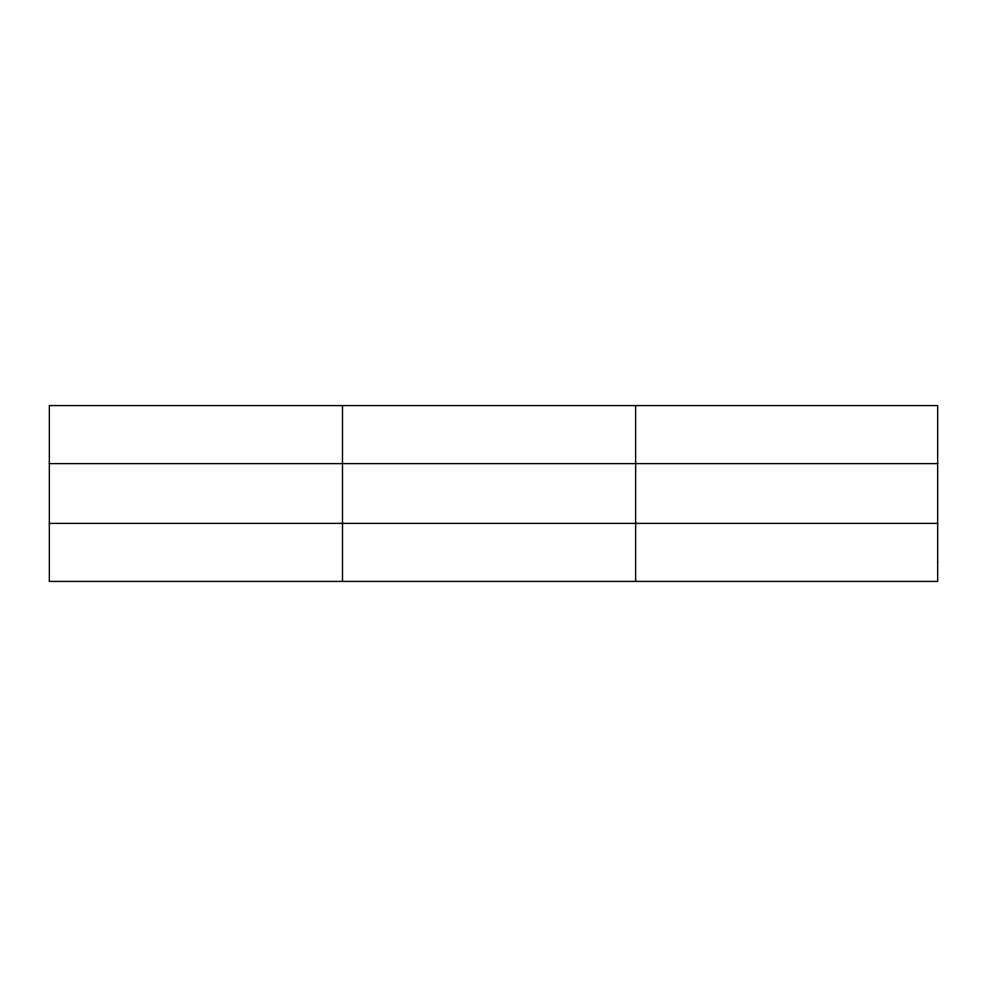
<?xml version="1.0" encoding="UTF-8"?>
<svg xmlns="http://www.w3.org/2000/svg" width="987" height="987" viewBox="0 0 987 987"><rect width="100%" height="100%" fill="white"/><g stroke="black" fill="none" stroke-linecap="round" stroke-linejoin="round"><path stroke-width="1.48" d="M342.489 405.571L342.489 581.429M635.628 405.571L635.628 581.429M49.35 463.606L937.65 463.606M49.35 523.394L937.65 523.394M937.65 562.084L937.65 581.429L49.35 581.429L49.35 405.571L937.65 405.571L937.65 562.084"/></g></svg>
